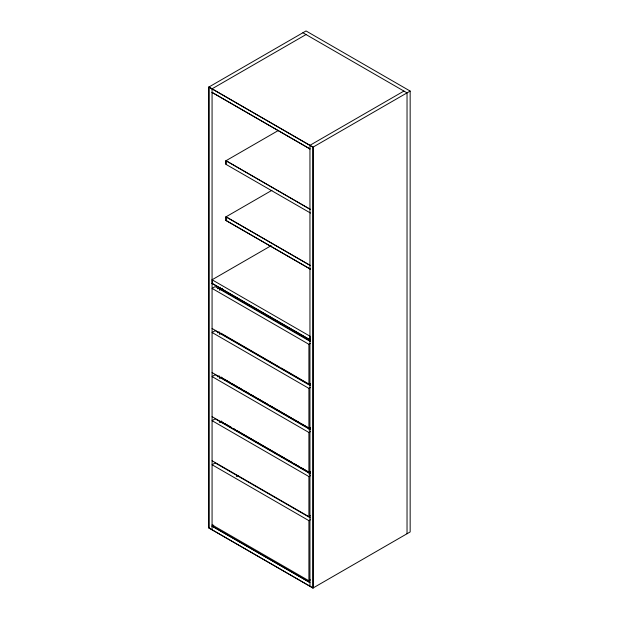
<?xml version="1.0" encoding="UTF-8"?>
<svg xmlns="http://www.w3.org/2000/svg" width="619" height="619" viewBox="0 0 619 619"><rect width="100%" height="100%" fill="white"/><g stroke="black" fill="none" stroke-linecap="round" stroke-linejoin="round"><path stroke-width="0.93" d="M208.843 87.062L306.026 30.95L410.157 91.07L410.157 531.938L312.974 588.05L208.843 527.93L208.843 87.062L312.974 147.175L410.157 91.07M211.969 88.865L306.026 34.556M310.552 213.075L225.95 164.352L225.95 160.747L278.604 130.346M225.95 164.352L226.059 160.685L310.552 209.47M309.848 145.372L403.913 91.07M310.452 269.25L225.95 220.465L225.95 216.859L271.934 190.312M225.95 220.465L310.552 269.188M271.207 245.635L212.069 279.78L310.057 336.233L310.057 339.839L212.069 283.386L310.057 339.839M217.594 288.74L220.101 287.286M219.536 289.901L222.182 288.369M219.536 290.025L222.182 288.493M217.594 332.821L219.265 331.861M219.536 333.989L220.921 333.184L279.509 367.129M219.536 334.105L220.921 333.308M217.594 376.793L219.265 375.826M219.536 378.077L220.921 377.273L222.592 378.24M219.675 378.116L221.347 377.149M310.367 341.541L215.195 286.597L212.069 288.4L308.912 344.311L310.475 343.406M219.675 422.081L221.347 421.113M219.675 422.204L221.347 421.237M212.069 328.48L308.912 384.384L310.475 383.486M310.367 385.629L215.195 330.685L212.069 332.488L308.912 388.392L310.475 387.494M212.069 372.568L308.912 428.472L310.475 427.574M309.082 429.779L310.475 428.975L300.432 423.179M309.082 429.896L310.475 429.099L220.921 377.273M310.367 429.718L215.195 374.766L212.069 376.576L308.912 432.48L310.475 431.582M236.404 476.553L238.075 475.585M208.843 527.93L313.075 587.988L313.075 147.121L208.943 87L208.943 527.875M213.733 525.105L211.969 526.127L309.949 582.58L212.069 526.065M212.069 416.649L308.912 472.56L310.475 471.663M212.069 529.678L212.069 88.803M309.082 473.868L310.475 473.063L301.267 467.747M309.082 473.984L310.475 473.187L233.471 428.727M310.367 473.806L215.195 418.854L212.069 420.657L308.912 476.568L310.475 475.671M212.069 460.737L308.912 516.648L310.475 515.751M310.367 517.886L215.195 462.942L212.069 464.745L308.912 520.656L310.475 519.759M212.069 524.866L308.912 580.777L310.475 579.871M309.949 586.185L309.949 145.318M302.908 32.753L407.031 92.873L407.031 533.74M225.95 160.747L310.452 209.532M310.552 265.582L226.059 216.797L226.059 220.403M225.95 216.859L310.452 265.636M310.475 340.922L220.921 289.22M281.181 367.98L310.475 385.01M224.271 379.207L230.129 382.588M231.8 383.556L234.315 385.003M235.986 385.97L237.657 386.937M239.336 387.904L241.843 389.351M243.515 390.318L249.38 393.699M251.051 394.667L253.558 396.121M255.237 397.089L256.908 398.048M258.58 399.015L268.623 404.818M270.302 405.785L291.224 417.864M292.895 418.831L298.753 422.212M221.757 421.841L223.436 422.808M225.107 423.775L230.964 427.156M233.471 428.611L235.15 429.578M236.822 430.545L265.28 446.972M266.951 447.939L276.995 453.735M278.666 454.702L284.531 458.083M286.202 459.05L292.06 462.432M293.731 463.399L296.246 464.846M297.917 465.813L299.588 466.78M221.757 421.965L231.8 427.76M312.974 147.175L312.974 588.05M308.912 344.311L308.912 384.384M308.912 388.392L308.912 428.472M308.912 432.48L308.912 472.56M308.912 476.568L308.912 516.648M308.912 520.656L308.912 580.777M212.178 279.718L212.178 283.332M212.069 92.409L309.949 148.924L212.069 92.409"/></g></svg>
